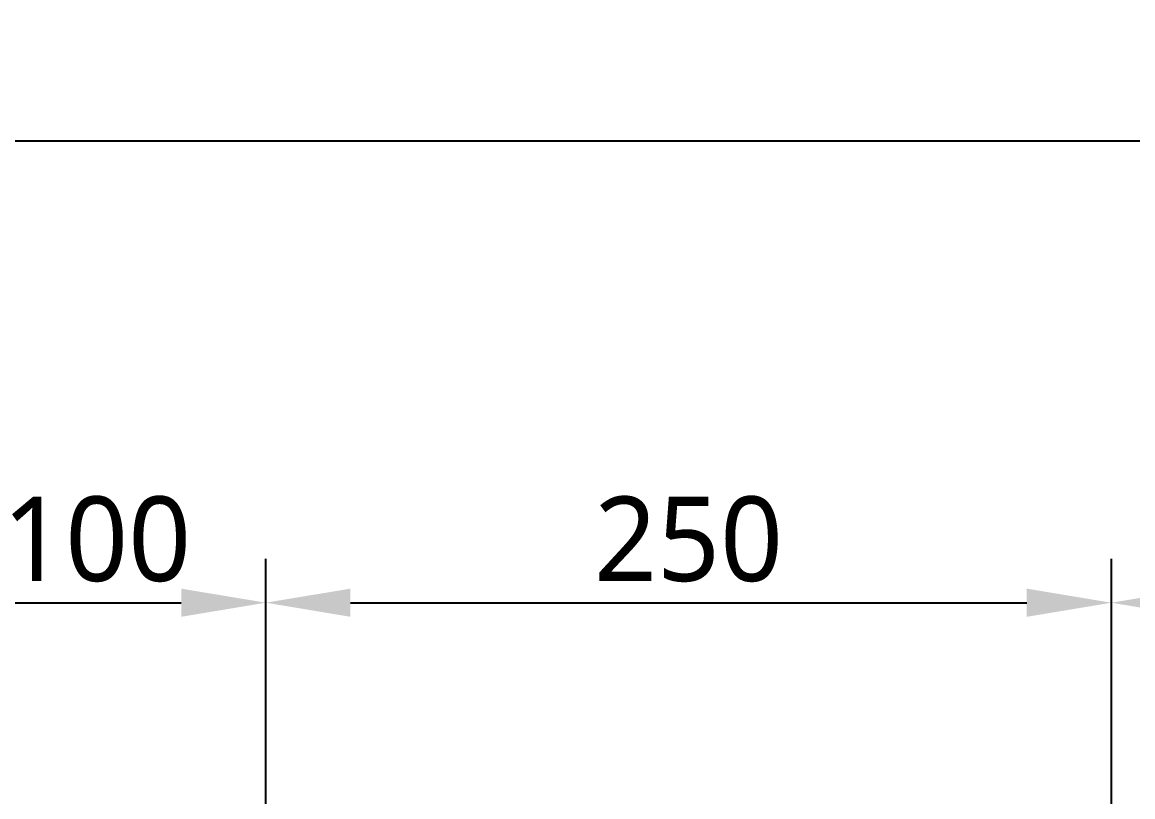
# Model space of a CAD drawing. Header units: millimetres. Extents: x -9013 to 516, y -36629 to 6082.
# Drawn here: x -7483 to -7154.6, y -29991.6 to -29762.5 of the extents above; entities that cross this region are included whole.
import ezdxf

# ---------------------------------------------------------------- set-up
doc = ezdxf.new("R2010")
doc.units = ezdxf.units.MM
doc.header["$LTSCALE"] = 0.05
doc.layers.get('0').update_dxf_attribs({"lineweight": 18})
doc.layers.get('Defpoints').update_dxf_attribs({"color": 140, "lineweight": 18})
doc.styles.add('trebuchet_MS', font='trebuc.ttf')
doc.dimstyles.new('MGP', dxfattribs={"dimtxt": 2.5, "dimasz": 2.5, "dimexe": 1.25, "dimexo": 0.625, "dimtad": 1, "dimdec": 0, "dimtxsty": 'trebuchet_MS', "dimcen": 2.5, "dimclrt": 7, "dimadec": 0, "dimazin": 0, "dimtfac": 1, "dimtdec": 0, "dimtmove": 0, "dimatfit": 3, "dimfxl": 1.148294, "dimfxlon": 1, "dimarcsym": 2})

# ---------------------------------------------------------------- blocks, each defined once
blk = doc.blocks.new('*D645')
at = {"color": 0, "lineweight": -2, "transparency": 16777216}
for p, q in [((-7510.97, -30049.04), (-7510.97, -29921.21)), ((-7410.97, -30049.04), (-7410.97, -29921.21)), ((-7485.97, -29934.21), (-7435.97, -29934.21))]:
    blk.add_line(p, q, dxfattribs=at)
at = {"color": 0, "transparency": 16777216}
for points in [[(-7485.97, -29930.05), (-7485.97, -29938.38), (-7510.97, -29934.21)], [(-7435.97, -29930.05), (-7435.97, -29938.38), (-7410.97, -29934.21)]]:
    blk.add_solid(points, dxfattribs=at)
at = {"layer": 'Defpoints', "color": 0, "transparency": 16777216}
for p in [(-7410.97, -29934.21), (-7510.97, -30211.93), (-7410.97, -30211.93)]:
    blk.add_point(p, dxfattribs=at)
at = {"color": 7, "transparency": 16777216, "insert": (-7460.97, -29915.49), "char_height": 25, "attachment_point": 5, "style": 'trebuchet_MS'}
blk.add_mtext('100', dxfattribs=at)
blk = doc.blocks.new('*D646')
at = {"color": 0, "lineweight": -2, "transparency": 16777216}
for p, q in [((-7410.97, -30049.04), (-7410.97, -29921.21)), ((-7160.97, -30049.04), (-7160.97, -29921.21)), ((-7385.97, -29934.21), (-7185.97, -29934.21))]:
    blk.add_line(p, q, dxfattribs=at)
at = {"color": 0, "transparency": 16777216}
for points in [[(-7385.97, -29930.05), (-7385.97, -29938.38), (-7410.97, -29934.21)], [(-7185.97, -29930.05), (-7185.97, -29938.38), (-7160.97, -29934.21)]]:
    blk.add_solid(points, dxfattribs=at)
at = {"layer": 'Defpoints', "color": 0, "transparency": 16777216}
for p in [(-7160.97, -29934.21), (-7410.97, -30211.93), (-7160.97, -30211.93)]:
    blk.add_point(p, dxfattribs=at)
at = {"color": 7, "transparency": 16777216, "insert": (-7285.97, -29915.49), "char_height": 25, "attachment_point": 5, "style": 'trebuchet_MS'}
blk.add_mtext('250', dxfattribs=at)
blk = doc.blocks.new('*D647')
at = {"color": 0, "lineweight": -2, "transparency": 16777216}
for p, q in [((-7160.97, -30049.04), (-7160.97, -29921.21)), ((-7060.97, -30049.04), (-7060.97, -29921.21)), ((-7135.97, -29934.21), (-7085.97, -29934.21))]:
    blk.add_line(p, q, dxfattribs=at)
at = {"color": 0, "transparency": 16777216}
for points in [[(-7135.97, -29930.05), (-7135.97, -29938.38), (-7160.97, -29934.21)], [(-7085.97, -29930.05), (-7085.97, -29938.38), (-7060.97, -29934.21)]]:
    blk.add_solid(points, dxfattribs=at)
at = {"layer": 'Defpoints', "color": 0, "transparency": 16777216}
for p in [(-7060.97, -29934.21), (-7160.97, -30211.93), (-7060.97, -30211.93)]:
    blk.add_point(p, dxfattribs=at)
at = {"color": 7, "transparency": 16777216, "insert": (-7110.97, -29915.49), "char_height": 25, "attachment_point": 5, "style": 'trebuchet_MS'}
blk.add_mtext('100', dxfattribs=at)
blk = doc.blocks.new('*D652')
at = {"color": 0, "lineweight": -2, "transparency": 16777216}
for p, q in [((-8710.97, -29912.5), (-8710.97, -29784.67)), ((-6595.97, -29912.5), (-6595.97, -29784.67)), ((-8685.97, -29797.67), (-6620.97, -29797.67))]:
    blk.add_line(p, q, dxfattribs=at)
at = {"color": 0, "transparency": 16777216}
for points in [[(-8685.97, -29793.5), (-8685.97, -29801.84), (-8710.97, -29797.67)], [(-6620.97, -29793.5), (-6620.97, -29801.84), (-6595.97, -29797.67)]]:
    blk.add_solid(points, dxfattribs=at)
at = {"layer": 'Defpoints', "color": 0, "transparency": 16777216}
for p in [(-6595.97, -29797.67), (-8710.97, -30132.99), (-6595.97, -30172.85)]:
    blk.add_point(p, dxfattribs=at)
at = {"color": 7, "transparency": 16777216, "insert": (-7653.47, -29778.95), "char_height": 25, "attachment_point": 5, "style": 'trebuchet_MS'}
blk.add_mtext('2115', dxfattribs=at)

msp = doc.modelspace()

# ---------------------------------------------------------------- dimensions: what is measured, and where the dimension line sits
for base, p1, p2, picture, middle in [((-6595.97, -29797.67), (-8710.97, -30132.99), (-6595.97, -30172.85), '*D652', (-7653.47, -29778.95)), ((-7410.97, -29934.21), (-7510.97, -30211.93), (-7410.97, -30211.93), '*D645', (-7460.97, -29915.49)), ((-7160.97, -29934.21), (-7410.97, -30211.93), (-7160.97, -30211.93), '*D646', (-7285.97, -29915.49)), ((-7060.97, -29934.21), (-7160.97, -30211.93), (-7060.97, -30211.93), '*D647', (-7110.97, -29915.49))]:
    dim = msp.add_linear_dim(base=base, p1=p1, p2=p2, dimstyle='MGP', override={"dimscale": 100, "dimtxt": 0.25, "dimasz": 0.25, "dimexe": 0.13, "dimexo": 0.06, "dimgap": 0.06, "dimarcsym": 1})
    dim.commit()
    dim.dimension.update_dxf_attribs({"geometry": picture, "text_midpoint": middle})

doc.saveas('drawing.dxf')
